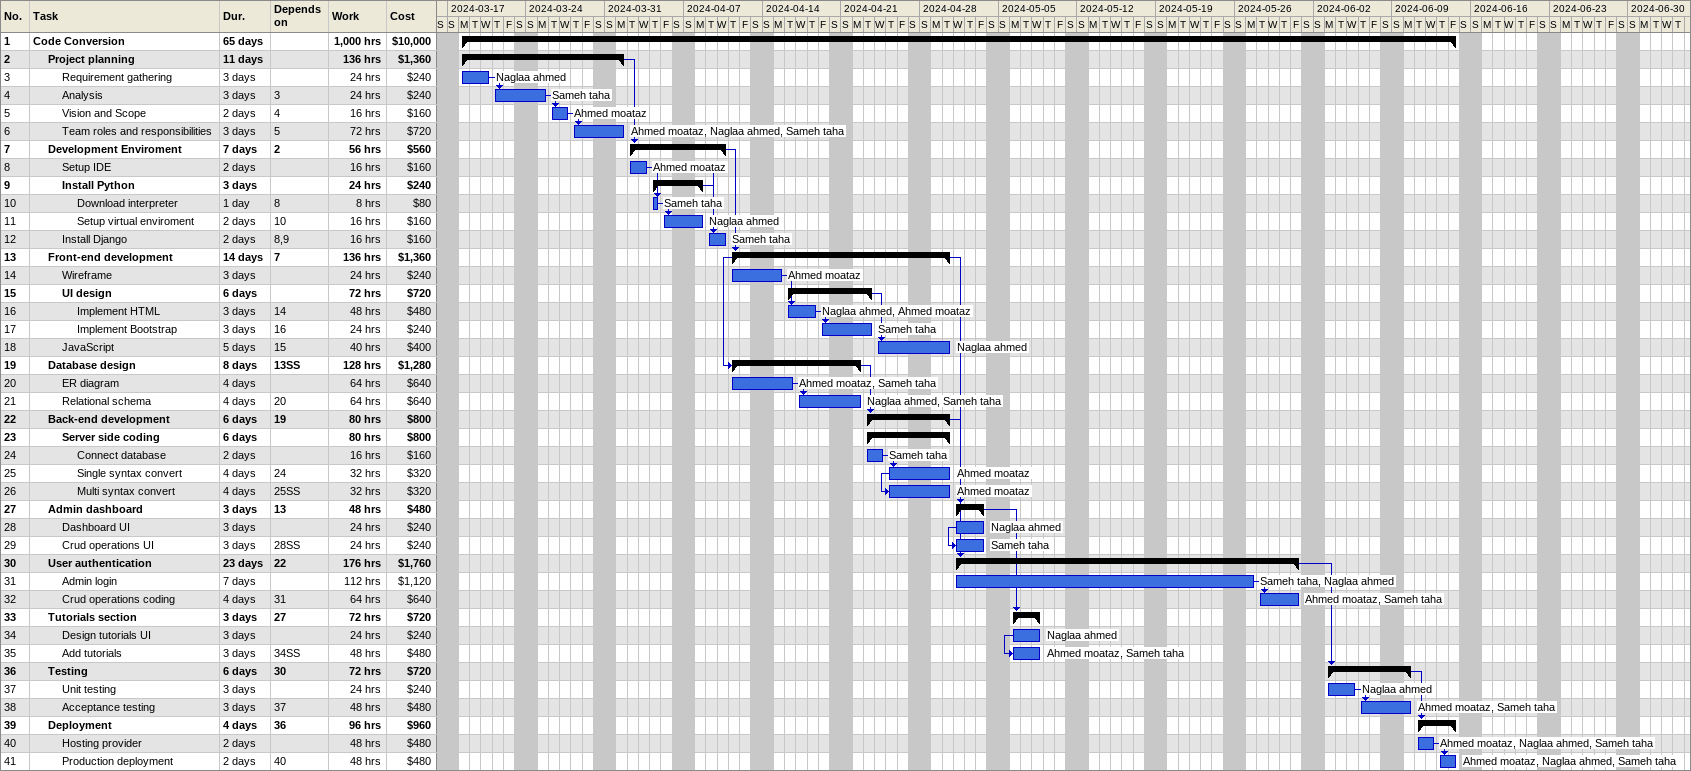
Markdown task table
| ID | Level | Task | Duration | Start | Finish | Predecessors | Resources | Work (h) | Cost ($) |
|---|---|---|---|---|---|---|---|---|---|
| 1 | 1 | **Code Conversion** | 65d | 2024-03-18 | 2024-06-14 |  |  | 1000 | 10000 |
| 2 | 2 | **Project planning** | 11d | 2024-03-18 | 2024-04-01 |  |  | 136 | 1360 |
| 3 | 3 | Requirement gathering | 3d | 2024-03-18 | 2024-03-20 |  | Naglaa ahmed | 24 | 240 |
| 4 | 3 | Analysis | 3d | 2024-03-21 | 2024-03-25 | 3 | Sameh taha | 24 | 240 |
| 5 | 3 | Vision and Scope | 2d | 2024-03-26 | 2024-03-27 | 4 | Ahmed moataz | 16 | 160 |
| 6 | 3 | Team roles and responsibilities | 3d | 2024-03-28 | 2024-04-01 | 5 | Ahmed moataz, Naglaa ahmed, Sameh taha | 72 | 720 |
| 7 | 2 | **Development Enviroment** | 7d | 2024-04-02 | 2024-04-10 | 2 |  | 56 | 560 |
| 8 | 3 | Setup IDE | 2d | 2024-04-02 | 2024-04-03 |  | Ahmed moataz | 16 | 160 |
| 9 | 3 | **Install Python** | 3d | 2024-04-04 | 2024-04-08 |  |  | 24 | 240 |
| 10 | 4 | Download interpreter | 1d | 2024-04-04 | 2024-04-04 | 8 | Sameh taha | 8 | 80 |
| 11 | 4 | Setup virtual enviroment | 2d | 2024-04-05 | 2024-04-08 | 10 | Naglaa ahmed | 16 | 160 |
| 12 | 3 | Install Django | 2d | 2024-04-09 | 2024-04-10 | 8, 9 | Sameh taha | 16 | 160 |
| 13 | 2 | **Front-end development** | 14d | 2024-04-11 | 2024-04-30 | 7 |  | 136 | 1360 |
| 14 | 3 | Wireframe | 3d | 2024-04-11 | 2024-04-15 |  | Ahmed moataz | 24 | 240 |
| 15 | 3 | **UI design** | 6d | 2024-04-16 | 2024-04-23 |  |  | 72 | 720 |
| 16 | 4 | Implement HTML | 3d | 2024-04-16 | 2024-04-18 | 14 | Naglaa ahmed, Ahmed moataz | 48 | 480 |
| 17 | 4 | Implement Bootstrap | 3d | 2024-04-19 | 2024-04-23 | 16 | Sameh taha | 24 | 240 |
| 18 | 3 | JavaScript | 5d | 2024-04-24 | 2024-04-30 | 15 | Naglaa ahmed | 40 | 400 |
| 19 | 2 | **Database design** | 8d | 2024-04-11 | 2024-04-22 | 13SS |  | 128 | 1280 |
| 20 | 3 | ER diagram | 4d | 2024-04-11 | 2024-04-16 |  | Ahmed moataz, Sameh taha | 64 | 640 |
| 21 | 3 | Relational schema | 4d | 2024-04-17 | 2024-04-22 | 20 | Naglaa ahmed, Sameh taha | 64 | 640 |
| 22 | 2 | **Back-end development** | 6d | 2024-04-23 | 2024-04-30 | 19 |  | 80 | 800 |
| 23 | 3 | **Server side coding** | 6d | 2024-04-23 | 2024-04-30 |  |  | 80 | 800 |
| 24 | 4 | Connect database | 2d | 2024-04-23 | 2024-04-24 |  | Sameh taha | 16 | 160 |
| 25 | 4 | Single syntax convert | 4d | 2024-04-25 | 2024-04-30 | 24 | Ahmed moataz | 32 | 320 |
| 26 | 4 | Multi syntax convert | 4d | 2024-04-25 | 2024-04-30 | 25SS | Ahmed moataz | 32 | 320 |
| 27 | 2 | **Admin dashboard** | 3d | 2024-05-01 | 2024-05-03 | 13 |  | 48 | 480 |
| 28 | 3 | Dashboard UI | 3d | 2024-05-01 | 2024-05-03 |  | Naglaa ahmed | 24 | 240 |
| 29 | 3 | Crud operations UI | 3d | 2024-05-01 | 2024-05-03 | 28SS | Sameh taha | 24 | 240 |
| 30 | 2 | **User authentication** | 23d | 2024-05-01 | 2024-05-31 | 22 |  | 176 | 1760 |
| 31 | 3 | Admin login | 7d | 2024-05-01 | 2024-05-27 |  | Sameh taha, Naglaa ahmed | 112 | 1120 |
| 32 | 3 | Crud operations coding | 4d | 2024-05-28 | 2024-05-31 | 31 | Ahmed moataz, Sameh taha | 64 | 640 |
| 33 | 2 | **Tutorials section** | 3d | 2024-05-06 | 2024-05-08 | 27 |  | 72 | 720 |
| 34 | 3 | Design tutorials UI | 3d | 2024-05-06 | 2024-05-08 |  | Naglaa ahmed | 24 | 240 |
| 35 | 3 | Add tutorials | 3d | 2024-05-06 | 2024-05-08 | 34SS | Ahmed moataz, Sameh taha | 48 | 480 |
| 36 | 2 | **Testing** | 6d | 2024-06-03 | 2024-06-10 | 30 |  | 72 | 720 |
| 37 | 3 | Unit testing | 3d | 2024-06-03 | 2024-06-05 |  | Naglaa ahmed | 24 | 240 |
| 38 | 3 | Acceptance testing | 3d | 2024-06-06 | 2024-06-10 | 37 | Ahmed moataz, Sameh taha | 48 | 480 |
| 39 | 2 | **Deployment** | 4d | 2024-06-11 | 2024-06-14 | 36 |  | 96 | 960 |
| 40 | 3 | Hosting provider | 2d | 2024-06-11 | 2024-06-12 |  | Ahmed moataz, Naglaa ahmed, Sameh taha | 48 | 480 |
| 41 | 3 | Production deployment | 2d | 2024-06-13 | 2024-06-14 | 40 | Ahmed moataz, Naglaa ahmed, Sameh taha | 48 | 480 |
